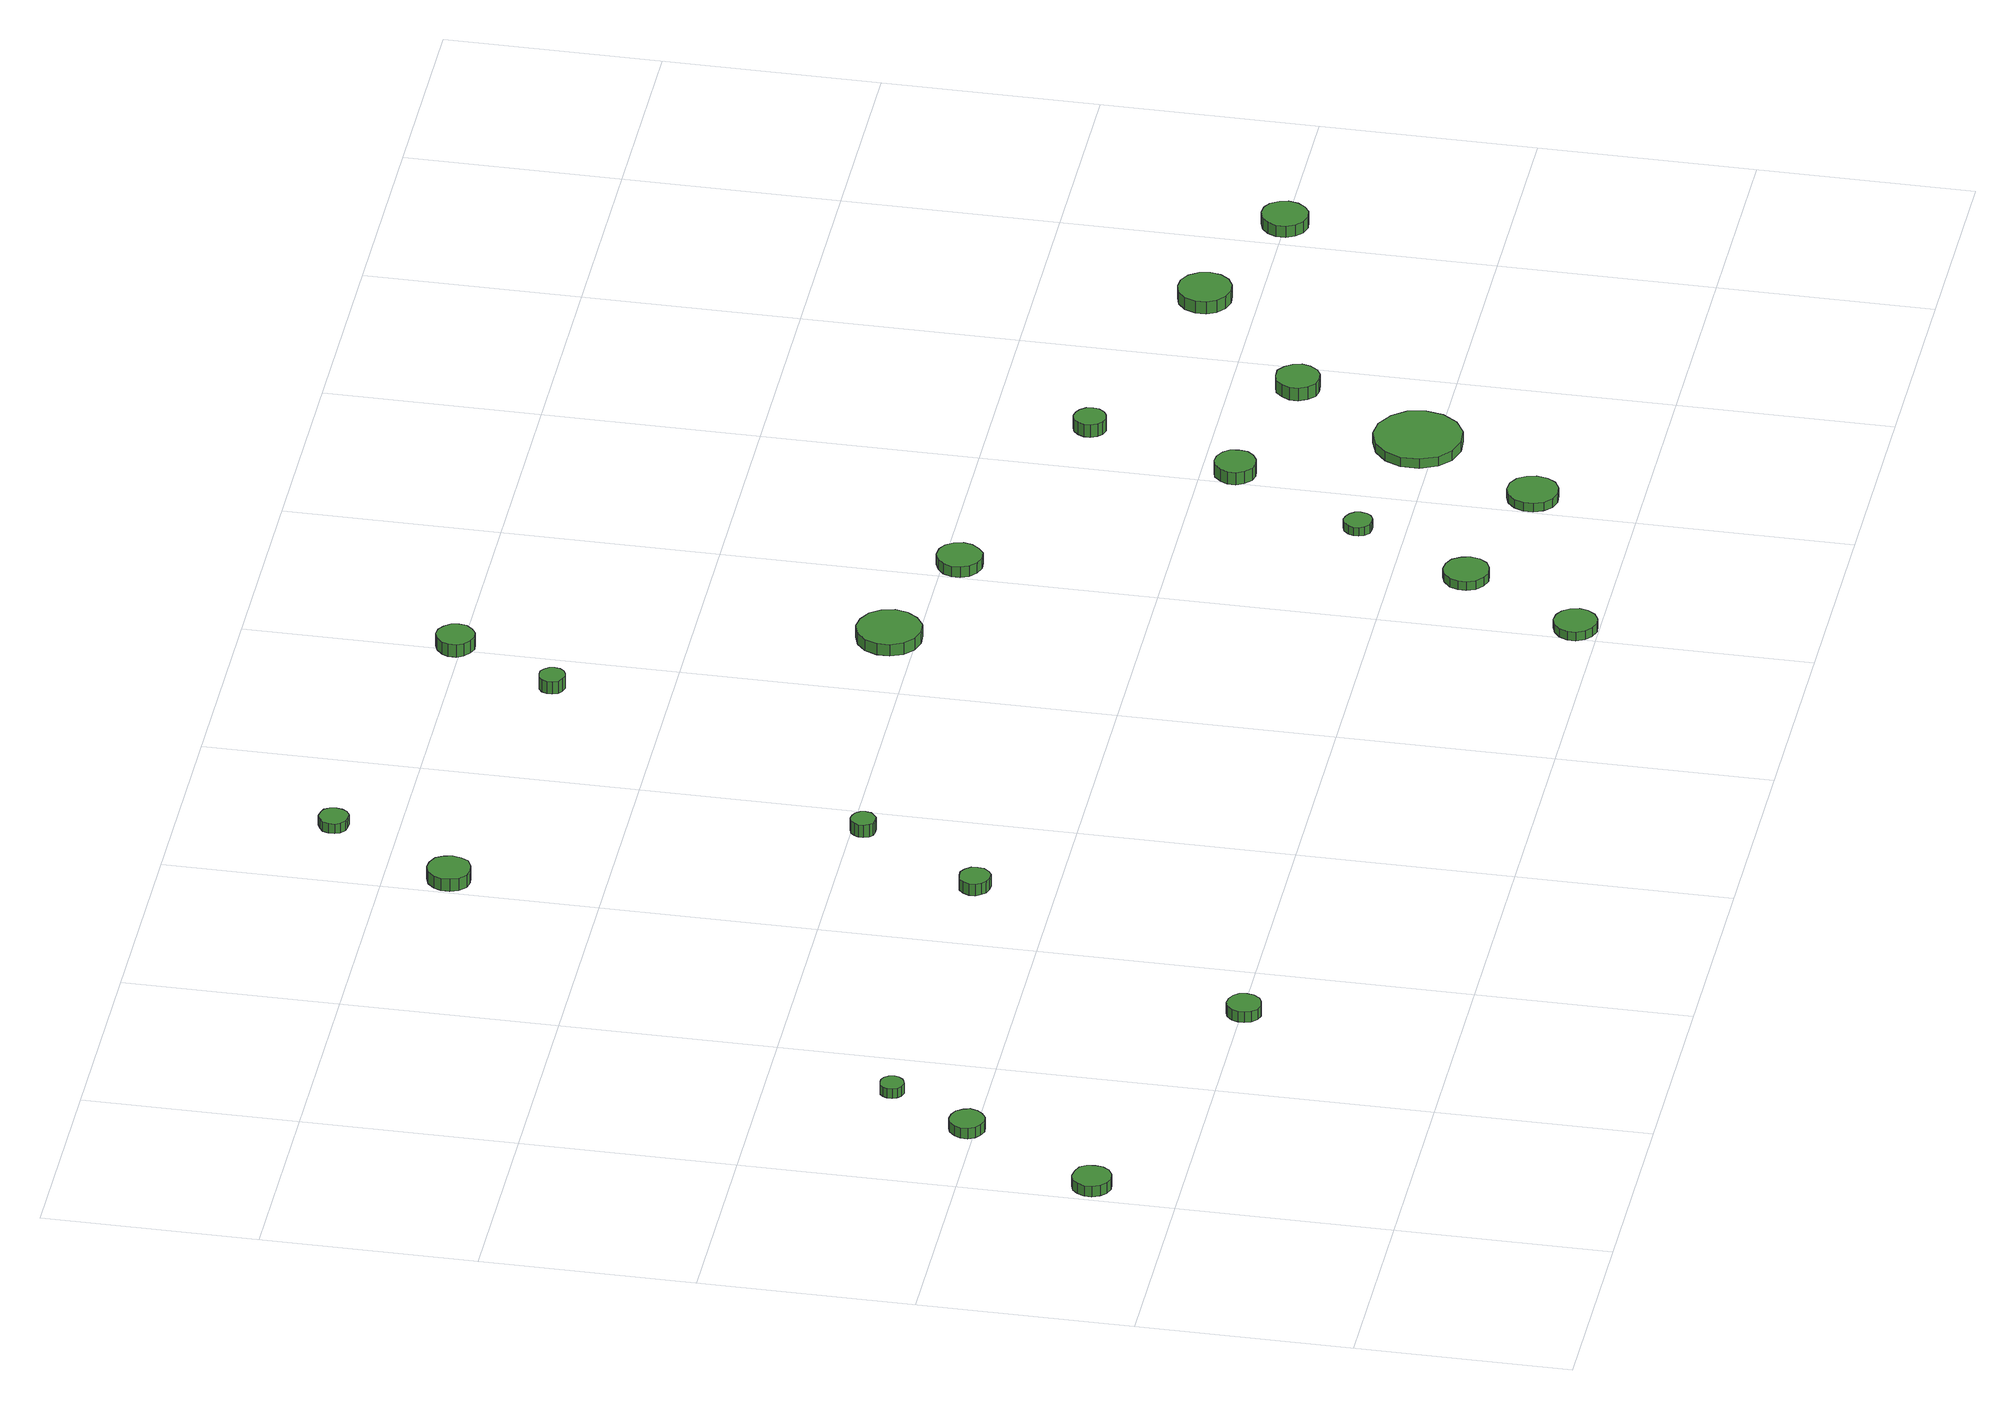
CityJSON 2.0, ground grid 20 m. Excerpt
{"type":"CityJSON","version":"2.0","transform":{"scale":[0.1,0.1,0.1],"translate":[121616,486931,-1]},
"CityObjects":{
"tree1":{"type":"SolitaryVegetationObject","attributes":{"function":"something"},"geometry":[{"type":"MultiSurface","lod":"1","boundaries":[[[0,1,2,3,4,5,6,7,8,9,10,11,12,13,14]],[[15,16,17,18,19,20,21,22,23,24,25,26,27,28,29]],[[0,29,28,1]],[[1,28,27,2]],[[2,27,26,3]],[[3,26,25,4]],[[4,25,24,5]],[[5,24,23,6]],[[6,23,22,7]],[[7,22,21,8]],[[8,21,20,9]],[[9,20,19,10]],[[10,19,18,11]],[[11,18,17,12]],[[12,17,16,13]],[[13,16,15,14]],[[14,15,29,0]]]}]},
"tree2":{"type":"SolitaryVegetationObject","attributes":{"function":"something"},"geometry":[{"type":"MultiSurface","lod":"1","boundaries":[[[30,31,32,33,34,35,36,37,38,39,40,41,42,43,44]],[[45,46,47,48,49,50,51,52,53,54,55,56,57,58,59]],[[30,59,58,31]],[[31,58,57,32]],[[32,57,56,33]],[[33,56,55,34]],[[34,55,54,35]],[[35,54,53,36]],[[36,53,52,37]],[[37,52,51,38]],[[38,51,50,39]],[[39,50,49,40]],[[40,49,48,41]],[[41,48,47,42]],[[42,47,46,43]],[[43,46,45,44]],[[44,45,59,30]]]}]},
"tree3":{"type":"SolitaryVegetationObject","attributes":{"function":"something"},"geometry":[{"type":"MultiSurface","lod":"1","boundaries":[[[60,61,62,63,64,65,66,67,68,69,70,71,72,73,74]],[[75,76,77,78,79,80,81,82,83,84,85,86,87,88,89]],[[60,89,88,61]],[[61,88,87,62]],[[62,87,86,63]],[[63,86,85,64]],[[64,85,84,65]],[[65,84,83,66]],[[66,83,82,67]],[[67,82,81,68]],[[68,81,80,69]],[[69,80,79,70]],[[70,79,78,71]],[[71,78,77,72]],[[72,77,76,73]],[[73,76,75,74]],[[74,75,89,60]]]}]},
"tree4":{"type":"SolitaryVegetationObject","attributes":{"function":"something"},"geometry":[{"type":"MultiSurface","lod":"1","boundaries":[[[90,91,92,93,94,95,96,97,98,99,100,101,102,103,104]],[[105,106,107,108,109,110,111,112,113,114,115,116,117,118,119]],[[90,119,118,91]],[[91,118,117,92]],[[92,117,116,93]],[[93,116,115,94]],[[94,115,114,95]],[[95,114,113,96]],[[96,113,112,97]],[[97,112,111,98]],[[98,111,110,99]],[[99,110,109,100]],[[100,109,108,101]],[[101,108,107,102]],[[102,107,106,103]],[[103,106,105,104]],[[104,105,119,90]]]}]},
"tree5":{"type":"SolitaryVegetationObject","attributes":{"function":"something"},"geometry":[{"type":"MultiSurface","lod":"1","boundaries":[[[120,121,122,123,124,125,126,127,128,129,130,131,132,133,134]],[[135,136,137,138,139,140,141,142,143,144,145,146,147,148,149]],[[120,149,148,121]],[[121,148,147,122]],[[122,147,146,123]],[[123,146,145,124]],[[124,145,144,125]],[[125,144,143,126]],[[126,143,142,127]],[[127,142,141,128]],[[128,141,140,129]],[[129,140,139,130]],[[130,139,138,131]],[[131,138,137,132]],[[132,137,136,133]],[[133,136,135,134]],[[134,135,149,120]]]}]},
"tree6":{"type":"SolitaryVegetationObject","attributes":{"function":"something"},"geometry":[{"type":"MultiSurface","lod":"1","boundaries":[[[150,151,152,153,154,155,156,157,158,159,160,161,162,163,164]],[[165,166,167,168,169,170,171,172,173,174,175,176,177,178,179]],[[150,179,178,151]],[[151,178,177,152]],[[152,177,176,153]],[[153,176,175,154]],[[154,175,174,155]],[[155,174,173,156]],[[156,173,172,157]],[[157,172,171,158]],[[158,171,170,159]],[[159,170,169,160]],[[160,169,168,161]],[[161,168,167,162]],[[162,167,166,163]],[[163,166,165,164]],[[164,165,179,150]]]}]},
"tree7":{"type":"SolitaryVegetationObject","attributes":{"function":"something"},"geometry":[{"type":"MultiSurface","lod":"1","boundaries":[[[180,181,182,183,184,185,186,187,188,189,190,191,192,193,194]],[[195,196,197,198,199,200,201,202,203,204,205,206,207,208,209]],[[180,209,208,181]],[[181,208,207,182]],[[182,207,206,183]],[[183,206,205,184]],[[184,205,204,185]],[[185,204,203,186]],[[186,203,202,187]],[[187,202,201,188]],[[188,201,200,189]],[[189,200,199,190]],[[190,199,198,191]],[[191,198,197,192]],[[192,197,196,193]],[[193,196,195,194]],[[194,195,209,180]]]}]},
"tree8":{"type":"SolitaryVegetationObject","attributes":{"function":"something"},"geometry":[{"type":"MultiSurface","lod":"1","boundaries":[[[210,211,212,213,214,215,216,217,218,219,220,221,222,223,224]],[[225,226,227,228,229,230,231,232,233,234,235,236,237,238,239]],[[210,239,238,211]],[[211,238,237,212]],[[212,237,236,213]],[[213,236,235,214]],[[214,235,234,215]],[[215,234,233,216]],[[216,233,232,217]],[[217,232,231,218]],[[218,231,230,219]],[[219,230,229,220]],[[220,229,228,221]],[[221,228,227,222]],[[222,227,226,223]],[[223,226,225,224]],[[224,225,239,210]]]}]},
"tree9":{"type":"SolitaryVegetationObject","attributes":{"function":"something"},"geometry":[{"type":"MultiSurface","lod":"1","boundaries":[[[240,241,242,243,244,245,246,247,248,249,250,251,252,253,254]],[[255,256,257,258,259,260,261,262,263,264,265,266,267,268,269]],[[240,269,268,241]],[[241,268,267,242]],[[242,267,266,243]],[[243,266,265,244]],[[244,265,264,245]],[[245,264,263,246]],[[246,263,262,247]],[[247,262,261,248]],[[248,261,260,249]],[[249,260,259,250]],[[250,259,258,251]],[[251,258,257,252]],[[252,257,256,253]],[[253,256,255,254]],[[254,255,269,240]]]}]},
"tree10":{"type":"SolitaryVegetationObject","attributes":{"function":"something"},"geometry":[{"type":"MultiSurface","lod":"1","boundaries":[[[270,271,272,273,274,275,276,277,278,279,280,281,282,283,284]],[[285,286,287,288,289,290,291,292,293,294,295,296,297,298,299]],[[270,299,298,271]],[[271,298,297,272]],[[272,297,296,273]],[[273,296,295,274]],[[274,295,294,275]],[[275,294,293,276]],[[276,293,292,277]],[[277,292,291,278]],[[278,291,290,279]],[[279,290,289,280]],[[280,289,288,281]],[[281,288,287,282]],[[282,287,286,283]],[[283,286,285,284]],[[284,285,299,270]]]}]},
"tree11":{"type":"SolitaryVegetationObject","attributes":{"function":"something"},"geometry":[{"type":"MultiSurface","lod":"1","boundaries":[[[300,301,302,303,304,305,306,307,308,309,310,311,312,313,314]],[[315,316,317,318,319,320,321,322,323,324,325,326,327,328,329]],[[300,329,328,301]],[[301,328,327,302]],[[302,327,326,303]],[[303,326,325,304]],[[304,325,324,305]],[[305,324,323,306]],[[306,323,322,307]],[[307,322,321,308]],[[308,321,320,309]],[[309,320,319,310]],[[310,319,318,311]],[[311,318,317,312]],[[312,317,316,313]],[[313,316,315,314]],[[314,315,329,300]]]}]},
"tree12":{"type":"SolitaryVegetationObject","attributes":{"function":"something"},"geometry":[{"type":"MultiSurface","lod":"1","boundaries":[[[330,331,332,333,334,335,336,337,338,339,340,341,342,343,344]],[[345,346,347,348,349,350,351,352,353,354,355,356,357,358,359]],[[330,359,358,331]],[[331,358,357,332]],[[332,357,356,333]],[[333,356,355,334]],[[334,355,354,335]],[[335,354,353,336]],[[336,353,352,337]],[[337,352,351,338]],[[338,351,350,339]],[[339,350,349,340]],[[340,349,348,341]],[[341,348,347,342]],[[342,347,346,343]],[[343,346,345,344]],[[344,345,359,330]]]}]},
"tree13":{"type":"SolitaryVegetationObject","attributes":{"function":"something"},"geometry":[{"type":"MultiSurface","lod":"1","boundaries":[[[360,361,362,363,364,365,366,367,368,369,370,371,372,373,374]],[[375,376,377,378,379,380,381,382,383,384,385,386,387,388,389]],[[360,389,388,361]],[[361,388,387,362]],[[362,387,386,363]],[[363,386,385,364]],[[364,385,384,365]],[[365,384,383,366]],[[366,383,382,367]],[[367,382,381,368]],[[368,381,380,369]],[[369,380,379,370]],[[370,379,378,371]],[[371,378,377,372]],[[372,377,376,373]],[[373,376,375,374]],[[374,375,389,360]]]}]},
"tree14":{"type":"SolitaryVegetationObject","attributes":{"function":"something"},"geometry":[{"type":"MultiSurface","lod":"1","boundaries":[[[390,391,392,393,394,395,396,397,398,399,400,401,402,403,404]],[[405,406,407,408,409,410,411,412,413,414,415,416,417,418,419]],[[390,419,418,391]],[[391,418,417,392]],[[392,417,416,393]],[[393,416,415,394]],[[394,415,414,395]],[[395,414,413,396]],[[396,413,412,397]],[[397,412,411,398]],[[398,411,410,399]],[[399,410,409,400]],[[400,409,408,401]],[[401,408,407,402]],[[402,407,406,403]],[[403,406,405,404]],[[404,405,419,390]]]}]},
"tree15":{"type":"SolitaryVegetationObject","attributes":{"function":"something"},"geometry":[{"type":"MultiSurface","lod":"1","boundaries":[[[420,421,422,423,424,425,426,427,428,429,430,431,432,433,434]],[[435,436,437,438,439,440,441,442,443,444,445,446,447,448,449]],[[420,449,448,421]],[[421,448,447,422]],[[422,447,446,423]],[[423,446,445,424]],[[424,445,444,425]],[[425,444,443,426]],[[426,443,442,427]],[[427,442,441,428]],[[428,441,440,429]],[[429,440,439,430]],[[430,439,438,431]],[[431,438,437,432]],[[432,437,436,433]],[[433,436,435,434]],[[434,435,449,420]]]}]},
"tree16":{"type":"SolitaryVegetationObject","attributes":{"function":"something"},"geometry":[{"type":"MultiSurface","lod":"1","boundaries":[[[450,451,452,453,454,455,456,457,458,459,460,461,462,463,464]],[[465,466,467,468,469,470,471,472,473,474,475,476,477,478,479]],[[450,479,478,451]],[[451,478,477,452]],[[452,477,476,453]],[[453,476,475,454]],[[454,475,474,455]],[[455,474,473,456]],[[456,473,472,457]],[[457,472,471,458]],[[458,471,470,459]],[[459,470,469,460]],[[460,469,468,461]],[[461,468,467,462]],[[462,467,466,463]],[[463,466,465,464]],[[464,465,479,450]]]}]},
"tree17":{"type":"SolitaryVegetationObject","attributes":{"function":"something"},"geometry":[{"type":"MultiSurface","lod":"1","boundaries":[[[480,481,482,483,484,485,486,487,488,489,490,491,492,493,494]],[[495,496,497,498,499,500,501,502,503,504,505,506,507,508,509]],[[480,509,508,481]],[[481,508,507,482]],[[482,507,506,483]],[[483,506,505,484]],[[484,505,504,485]],[[485,504,503,486]],[[486,503,502,487]],[[487,502,501,488]],[[488,501,500,489]],[[489,500,499,490]],[[490,499,498,491]],[[491,498,497,492]],[[492,497,496,493]],[[493,496,495,494]],[[494,495,509,480]]]}]},
"tree18":{"type":"SolitaryVegetationObject","attributes":{"function":"something"},"geometry":[{"type":"MultiSurface","lod":"1","boundaries":[[[510,511,512,513,514,515,516,517,518,519,520,521,522,523,524]],[[525,526,527,528,529,530,531,532,533,534,535,536,537,538,539]],[[510,539,538,511]],[[511,538,537,512]],[[512,537,536,513]],[[513,536,535,514]],[[514,535,534,515]],[[515,534,533,516]],[[516,533,532,517]],[[517,532,531,518]],[[518,531,530,519]],[[519,530,529,520]],[[520,529,528,521]],[[521,528,527,522]],[[522,527,526,523]],[[523,526,525,524]],[[524,525,539,510]]]}]},
"tree19":{"type":"SolitaryVegetationObject","attributes":{"function":"something"},"geometry":[{"type":"MultiSurface","lod":"1","boundaries":[[[540,541,542,543,544,545,546,547,548,549,550,551,552,553,554]],[[555,556,557,558,559,560,561,562,563,564,565,566,567,568,569]],[[540,569,568,541]],[[541,568,567,542]],[[542,567,566,543]],[[543,566,565,544]],[[544,565,564,545]],[[545,564,563,546]],[[546,563,562,547]],[[547,562,561,548]],[[548,561,560,549]],[[549,560,559,550]],[[550,559,558,551]],[[551,558,557,552]],[[552,557,556,553]],[[553,556,555,554]],[[554,555,569,540]]]}]},
"tree20":{"type":"SolitaryVegetationObject","attributes":{"function":"something"},"geometry":[{"type":"MultiSurface","lod":"1","boundaries":[[[570,571,572,573,574,575,576,577,578,579,580,581,582,583,584]],[[585,586,587,588,589,590,591,592,593,594,595,596,597,598,599]],[[570,599,598,571]],[[571,598,597,572]],[[572,597,596,573]],[[573,596,595,574]],[[574,595,594,575]],[[575,594,593,576]],[[576,593,592,577]],[[577,592,591,578]],[[578,591,590,579]],[[579,590,589,580]],[[580,589,588,581]],[[581,588,587,582]],[[582,587,586,583]],[[583,586,585,584]],[[584,585,599,570]]]}]},
"tree21":{"type":"SolitaryVegetationObject","attributes":{"function":"something"},"geometry":[{"type":"MultiSurface","lod":"1","boundaries":[[[600,601,602,603,604,605,606,607,608,609,610,611,612,613,614]],[[615,616,617,618,619,620,621,622,623,624,625,626,627,628,629]],[[600,629,628,601]],[[601,628,627,602]],[[602,627,626,603]],[[603,626,625,604]],[[604,625,624,605]],[[605,624,623,606]],[[606,623,622,607]],[[607,622,621,608]],[[608,621,620,609]],[[609,620,619,610]],[[610,619,618,611]],[[611,618,617,612]],[[612,617,616,613]],[[613,616,615,614]],[[614,615,629,600]]]}]},
"tree22":{"type":"SolitaryVegetationObject","attributes":{"function":"something"},"geometry":[{"type":"MultiSurface","lod":"1","boundaries":[[[630,631,632,633,634,635,636,637,638,639,640,641,642,643,644]],[[645,646,647,648,649,650,651,652,653,654,655,656,657,658,659]],[[630,659,658,631]],[[631,658,657,632]],[[632,657,656,633]],[[633,656,655,634]],[[634,655,654,635]],[[635,654,653,636]],[[636,653,652,637]],[[637,652,651,638]],[[638,651,650,639]],[[639,650,649,640]],[[640,649,648,641]],[[641,648,647,642]],[[642,647,646,643]],[[643,646,645,644]],[[644,645,659,630]]]}]}
},
"vertices":[
[40,280,17],[39,288,17],[35,294,17],[28,297,17],[20,298,17],[13,296,17],[8,291,17],[5,284,17],[5,277,17],[8,270,17],[13,265,17],[20,262,17],[28,263,17],[35,267,17],[39,273,17],[39,273,6],[35,267,6],[28,263,6],[20,262,6],[13,265,6],[8,270,6],[5,277,6],[5,284,6],[8,291,6],[13,296,6],[20,298,6],[28,297,6],[35,294,6],[39,288,6],[40,280,6],
[113,408,17],[111,414,17],[107,420,17],[101,423,17],[94,424,17],[88,422,17],[83,417,17],[80,411,17],[80,404,17],[83,398,17],[88,394,17],[94,391,17],[101,392,17],[107,396,17],[111,401,17],[111,401,6],[107,396,6],[101,392,6],[94,391,6],[88,394,6],[83,398,6],[80,404,6],[80,411,6],[83,417,6],[88,422,6],[94,424,6],[101,423,6],[107,420,6],[111,414,6],[113,408,6],
[156,485,16],[155,490,16],[152,494,16],[148,496,16],[144,496,16],[139,495,16],[136,492,16],[134,488,16],[134,483,16],[136,479,16],[139,476,16],[144,474,16],[148,475,16],[152,477,16],[155,481,16],[155,481,6],[152,477,6],[148,475,6],[144,474,6],[139,476,6],[136,479,6],[134,483,6],[134,488,6],[136,492,6],[139,495,6],[144,496,6],[148,496,6],[152,494,6],[155,490,6],[156,485,6],
[347,198,17],[346,205,17],[342,210,17],[336,213,17],[329,214,17],[323,212,17],[318,207,17],[316,201,17],[316,195,17],[318,189,17],[323,184,17],[329,182,17],[336,183,17],[342,186,17],[346,192,17],[346,192,6],[342,186,6],[336,183,6],[329,182,6],[323,184,6],[318,189,6],[316,195,6],[316,201,6],[318,207,6],[323,212,6],[329,214,6],[336,213,6],[342,210,6],[346,205,6],[347,198,6],
[509,474,18],[508,480,18],[504,485,18],[499,488,18],[493,488,18],[487,487,18],[483,483,18],[480,477,18],[480,471,18],[483,466,18],[487,462,18],[493,460,18],[499,460,18],[504,463,18],[508,468,18],[508,468,6],[504,463,6],[499,460,6],[493,460,6],[487,462,6],[483,466,6],[480,471,6],[480,477,6],[483,483,6],[487,487,6],[493,488,6],[499,488,6],[504,485,6],[508,480,6],[509,474,6],
[441,941,19],[439,949,19],[435,956,19],[427,960,19],[419,961,19],[411,958,19],[405,952,19],[402,945,19],[402,937,19],[405,929,19],[411,923,19],[419,921,19],[427,922,19],[435,926,19],[439,933,19],[439,933,6],[435,926,6],[427,922,6],[419,921,6],[411,923,6],[405,929,6],[402,937,6],[402,945,6],[405,952,6],[411,958,6],[419,961,6],[427,960,6],[435,956,6],[439,949,6],[441,941,6],
[573,588,24],[572,593,24],[569,597,24],[565,599,24],[560,600,24],[555,598,24],[552,595,24],[550,591,24],[550,586,24],[552,581,24],[555,578,24],[560,577,24],[565,577,24],[569,580,24],[572,583,24],[572,583,11],[569,580,11],[565,577,11],[560,577,11],[555,578,11],[552,581,11],[550,586,11],[550,591,11],[552,595,11],[555,598,11],[560,600,11],[565,599,11],[569,597,11],[572,593,11],[573,588,11],
[505,1059,16],[504,1065,16],[501,1070,16],[496,1072,16],[490,1073,16],[485,1071,16],[480,1067,16],[478,1062,16],[478,1056,16],[480,1051,16],[485,1047,16],[490,1046,16],[496,1046,16],[501,1049,16],[504,1054,16],[504,1054,6],[501,1049,6],[496,1046,6],[490,1046,6],[485,1047,6],[480,1051,6],[478,1056,6],[478,1062,6],[480,1067,6],[485,1071,6],[490,1073,6],[496,1072,6],[501,1070,6],[504,1065,6],[505,1059,6],
[1035,21,16],[1033,29,16],[1028,36,16],[1021,40,16],[1013,41,16],[1005,38,16],[999,33,16],[995,25,16],[995,17,16],[999,9,16],[1005,4,16],[1013,1,16],[1021,2,16],[1028,6,16],[1033,13,16],[1033,13,7],[1028,6,7],[1021,2,7],[1013,1,7],[1005,4,7],[999,9,7],[995,17,7],[995,25,7],[999,33,7],[1005,38,7],[1013,41,7],[1021,40,7],[1028,36,7],[1033,29,7],[1035,21,7],
[762,907,22],[761,912,22],[758,916,22],[754,919,22],[749,919,22],[744,918,22],[740,915,22],[738,910,22],[738,905,22],[740,900,22],[744,897,22],[749,895,22],[754,896,22],[758,898,22],[761,902,22],[761,902,9],[758,898,9],[754,896,9],[749,895,9],[744,897,9],[740,900,9],[738,905,9],[738,910,9],[740,915,9],[744,918,9],[749,919,9],[754,919,9],[758,916,9],[761,912,9],[762,907,9],
[919,625,18],[916,637,18],[909,647,18],[898,653,18],[886,655,18],[874,651,18],[865,643,18],[860,631,18],[860,619,18],[865,607,18],[874,599,18],[886,595,18],[898,596,18],[909,603,18],[916,613,18],[916,613,6],[909,603,6],[898,596,6],[886,595,6],[874,599,6],[865,607,6],[860,619,6],[860,631,6],[865,643,6],[874,651,6],[886,655,6],[898,653,6],[909,647,6],[916,637,6],[919,625,6],
[824,1006,18],[823,1013,18],[818,1019,18],[812,1023,18],[805,1024,18],[798,1021,18],[792,1016,18],[789,1010,18],[789,1002,18],[792,996,18],[798,991,18],[805,988,18],[812,989,18],[818,993,18],[823,999,18],[823,999,5],[818,993,5],[812,989,5],[805,988,5],[798,991,5],[792,996,5],[789,1002,5],[789,1010,5],[792,1016,5],[798,1021,5],[805,1024,5],[812,1023,5],[818,1019,5],[823,1013,5],[824,1006,5],
[1102,133,16],[1100,141,16],[1095,149,16],[1087,153,16],[1078,154,16],[1070,151,16],[1063,145,16],[1060,137,16],[1060,129,16],[1063,121,16],[1070,115,16],[1078,112,16],[1087,113,16],[1095,117,16],[1100,124,16],[1100,124,7],[1095,117,7],[1087,113,7],[1078,112,7],[1070,115,7],[1063,121,7],[1060,129,7],[1060,137,7],[1063,145,7],[1070,151,7],[1078,154,7],[1087,153,7],[1095,149,7],[1100,141,7],[1102,133,7],
[1043,585,16],[1041,594,16],[1036,601,16],[1029,605,16],[1020,606,16],[1012,603,16],[1005,597,16],[1002,589,16],[1002,581,16],[1005,573,16],[1012,567,16],[1020,564,16],[1029,565,16],[1036,570,16],[1041,577,16],[1041,577,5],[1036,570,5],[1029,565,5],[1020,564,5],[1012,567,5],[1005,573,5],[1002,581,5],[1002,589,5],[1005,597,5],[1012,603,5],[1020,606,5],[1029,605,5],[1036,601,5],[1041,594,5],[1043,585,5],
[1159,244,15],[1158,249,15],[1155,253,15],[1150,256,15],[1145,257,15],[1139,255,15],[1135,251,15],[1133,246,15],[1133,241,15],[1135,236,15],[1139,232,15],[1145,231,15],[1150,231,15],[1155,234,15],[1158,238,15],[1158,238,6],[1155,234,6],[1150,231,6],[1145,231,6],[1139,232,6],[1135,236,6],[1133,241,6],[1133,246,6],[1135,251,6],[1139,255,6],[1145,257,6],[1150,256,6],[1155,253,6],[1158,249,6],[1159,244,6],
[1247,99,15],[1245,108,15],[1240,116,15],[1231,121,15],[1221,122,15],[1212,119,15],[1205,112,15],[1201,103,15],[1201,94,15],[1205,85,15],[1212,78,15],[1221,75,15],[1231,76,15],[1240,81,15],[1245,89,15],[1245,89,6],[1240,81,6],[1231,76,6],[1221,75,6],[1212,78,6],[1205,85,6],[1201,94,6],[1201,103,6],[1205,112,6],[1212,119,6],[1221,122,6],[1231,121,6],[1240,116,6],[1245,108,6],[1247,99,6],
[1235,369,19],[1234,377,19],[1229,383,19],[1222,387,19],[1214,388,19],[1207,386,19],[1201,380,19],[1197,373,19],[1197,365,19],[1201,358,19],[1207,352,19],[1214,350,19],[1222,351,19],[1229,355,19],[1234,361,19],[1234,361,6],[1229,355,6],[1222,351,6],[1214,350,6],[1207,352,6],[1201,358,6],[1197,365,6],[1197,373,6],[1201,380,6],[1207,386,6],[1214,388,6],[1222,387,6],[1229,383,6],[1234,377,6],[1235,369,6],
[1334,216,16],[1331,233,16],[1321,246,16],[1306,255,16],[1289,257,16],[1273,251,16],[1261,240,16],[1254,225,16],[1254,208,16],[1261,192,16],[1273,181,16],[1289,176,16],[1306,177,16],[1321,186,16],[1331,200,16],[1331,200,6],[1321,186,6],[1306,177,6],[1289,176,6],[1273,181,6],[1261,192,6],[1254,208,6],[1254,225,6],[1261,240,6],[1273,251,6],[1289,257,6],[1306,255,6],[1321,246,6],[1331,233,6],[1334,216,6],
[1276,510,22],[1275,516,22],[1271,521,22],[1266,524,22],[1260,525,22],[1254,523,22],[1250,519,22],[1247,513,22],[1247,507,22],[1250,501,22],[1254,497,22],[1260,495,22],[1266,496,22],[1271,499,22],[1275,504,22],[1275,504,9],[1271,499,9],[1266,496,9],[1260,495,9],[1254,497,9],[1250,501,9],[1247,507,9],[1247,513,9],[1250,519,9],[1254,523,9],[1260,525,9],[1266,524,9],[1271,521,9],[1275,516,9],[1276,510,9],
[1385,339,20],[1383,347,20],[1378,354,20],[1371,359,20],[1362,359,20],[1354,357,20],[1348,351,20],[1344,343,20],[1344,335,20],[1348,327,20],[1354,321,20],[1362,319,20],[1371,320,20],[1378,324,20],[1383,331,20],[1383,331,7],[1378,324,7],[1371,320,7],[1362,319,7],[1354,321,7],[1348,327,7],[1344,335,7],[1344,343,7],[1348,351,7],[1354,357,7],[1362,359,7],[1371,359,7],[1378,354,7],[1383,347,7],[1385,339,7],
[1522,448,19],[1520,458,19],[1514,467,19],[1505,472,19],[1495,473,19],[1485,470,19],[1477,463,19],[1473,453,19],[1473,443,19],[1477,434,19],[1485,427,19],[1495,424,19],[1505,425,19],[1514,430,19],[1520,438,19],[1520,438,6],[1514,430,6],[1505,425,6],[1495,424,6],[1485,427,6],[1477,434,6],[1473,443,6],[1473,453,6],[1477,463,6],[1485,470,6],[1495,473,6],[1505,472,6],[1514,467,6],[1520,458,6],[1522,448,6],
[1655,401,17],[1653,409,17],[1648,417,17],[1641,421,17],[1632,422,17],[1623,419,17],[1617,413,17],[1613,405,17],[1613,396,17],[1617,388,17],[1623,382,17],[1632,379,17],[1641,380,17],[1648,385,17],[1653,392,17],[1653,392,5],[1648,385,5],[1641,380,5],[1632,379,5],[1623,382,5],[1617,388,5],[1613,396,5],[1613,405,5],[1617,413,5],[1623,419,5],[1632,422,5],[1641,421,5],[1648,417,5],[1653,409,5],[1655,401,5]
]}
